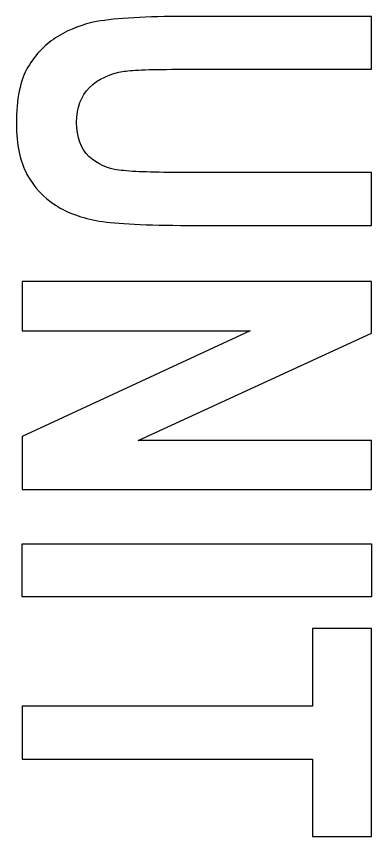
# Model space of a CAD drawing. Header units: centimetres. Extents: x -12.1 to 12.1, y -5 to 6.2.
# Drawn here: x -2.4178 to -2.255, y 4.2527 to 4.6282 of the extents above; entities that cross this region are included whole.
import ezdxf

# ---------------------------------------------------------------- set-up
doc = ezdxf.new("R2010")
doc.units = ezdxf.units.CM
doc.header["$MEASUREMENT"] = 0
doc.layers.add('Layer 1', color=7, linetype='Continuous')

msp = doc.modelspace()

# ---------------------------------------------------------------- linework, layer by layer
at = {"layer": 'Layer 1', "color": 250}
for points, knots in [([(-2.25502, 4.62822), (-2.25502, 4.62822), (-2.25502, 4.60402), (-2.25502, 4.60402), (-2.25502, 4.60402), (-2.25502, 4.60402), (-2.34174, 4.60402), (-2.34174, 4.60402), (-2.34174, 4.60402), (-2.35548, 4.60402), (-2.36439, 4.6037), (-2.3685, 4.60309), (-2.3685, 4.60309), (-2.37505, 4.60207), (-2.38029, 4.59959), (-2.38428, 4.59569), (-2.38428, 4.59569), (-2.38824, 4.59179), (-2.39022, 4.58646), (-2.39022, 4.5797), (-2.39022, 4.5797), (-2.39022, 4.57283), (-2.38836, 4.56765), (-2.3846, 4.56413), (-2.3846, 4.56413), (-2.38084, 4.56066), (-2.37624, 4.55856), (-2.3708, 4.55787), (-2.3708, 4.55787), (-2.36532, 4.55713), (-2.35624, 4.55679), (-2.3436, 4.55679), (-2.3436, 4.55679), (-2.3436, 4.55679), (-2.25502, 4.55679), (-2.25502, 4.55679), (-2.25502, 4.55679), (-2.25502, 4.55679), (-2.25502, 4.53256), (-2.25502, 4.53256), (-2.25502, 4.53256), (-2.25502, 4.53256), (-2.33912, 4.53256), (-2.33912, 4.53256), (-2.33912, 4.53256), (-2.35834, 4.53256), (-2.3719, 4.53323), (-2.37983, 4.53454), (-2.37983, 4.53454), (-2.38777, 4.53586), (-2.39447, 4.53824), (-2.39995, 4.54177), (-2.39995, 4.54177), (-2.40539, 4.54529), (-2.40976, 4.55), (-2.41297, 4.55589), (-2.41297, 4.55589), (-2.41619, 4.5618), (-2.41783, 4.56948), (-2.41783, 4.57895), (-2.41783, 4.57895), (-2.41783, 4.59042), (-2.41608, 4.5991), (-2.41255, 4.60501), (-2.41255, 4.60501), (-2.409, 4.61095), (-2.40443, 4.61564), (-2.39879, 4.61904), (-2.39879, 4.61904), (-2.39313, 4.62248), (-2.38722, 4.62475), (-2.38105, 4.62586), (-2.38105, 4.62586), (-2.37184, 4.62743), (-2.35834, 4.62822), (-2.34043, 4.62822), (-2.34043, 4.62822), (-2.34043, 4.62822), (-2.25502, 4.62822), (-2.25502, 4.62822)], [0, 0, 0, 0, 0.047619, 0.047619, 0.047619, 0.047619, 0.095238, 0.095238, 0.095238, 0.095238, 0.142857, 0.142857, 0.142857, 0.142857, 0.190476, 0.190476, 0.190476, 0.190476, 0.238095, 0.238095, 0.238095, 0.238095, 0.285714, 0.285714, 0.285714, 0.285714, 0.333333, 0.333333, 0.333333, 0.333333, 0.380952, 0.380952, 0.380952, 0.380952, 0.428571, 0.428571, 0.428571, 0.428571, 0.47619, 0.47619, 0.47619, 0.47619, 0.52381, 0.52381, 0.52381, 0.52381, 0.571429, 0.571429, 0.571429, 0.571429, 0.619048, 0.619048, 0.619048, 0.619048, 0.666667, 0.666667, 0.666667, 0.666667, 0.714286, 0.714286, 0.714286, 0.714286, 0.761905, 0.761905, 0.761905, 0.761905, 0.809524, 0.809524, 0.809524, 0.809524, 0.857143, 0.857143, 0.857143, 0.857143, 0.904762, 0.904762, 0.904762, 0.904762, 1, 1, 1, 1]), ([(-2.41512, 4.50679), (-2.41512, 4.50679), (-2.25502, 4.50679), (-2.25502, 4.50679), (-2.25502, 4.50679), (-2.25502, 4.50679), (-2.25502, 4.48324), (-2.25502, 4.48324), (-2.25502, 4.48324), (-2.25502, 4.48324), (-2.36195, 4.43414), (-2.36195, 4.43414), (-2.36195, 4.43414), (-2.36195, 4.43414), (-2.25502, 4.43414), (-2.25502, 4.43414), (-2.25502, 4.43414), (-2.25502, 4.43414), (-2.25502, 4.41163), (-2.25502, 4.41163), (-2.25502, 4.41163), (-2.25502, 4.41163), (-2.41512, 4.41163), (-2.41512, 4.41163), (-2.41512, 4.41163), (-2.41512, 4.41163), (-2.41512, 4.43595), (-2.41512, 4.43595), (-2.41512, 4.43595), (-2.41512, 4.43595), (-2.31073, 4.48431), (-2.31073, 4.48431), (-2.31073, 4.48431), (-2.31073, 4.48431), (-2.41512, 4.48431), (-2.41512, 4.48431), (-2.41512, 4.48431), (-2.41512, 4.48431), (-2.41512, 4.50679), (-2.41512, 4.50679)], [0, 0, 0, 0, 0.090909, 0.090909, 0.090909, 0.090909, 0.181818, 0.181818, 0.181818, 0.181818, 0.272727, 0.272727, 0.272727, 0.272727, 0.363636, 0.363636, 0.363636, 0.363636, 0.454545, 0.454545, 0.454545, 0.454545, 0.545455, 0.545455, 0.545455, 0.545455, 0.636364, 0.636364, 0.636364, 0.636364, 0.727273, 0.727273, 0.727273, 0.727273, 0.818182, 0.818182, 0.818182, 0.818182, 1, 1, 1, 1]), ([(-2.41512, 4.36253), (-2.41512, 4.36253), (-2.25502, 4.36253), (-2.25502, 4.36253), (-2.25502, 4.36253), (-2.25502, 4.36253), (-2.25502, 4.38674), (-2.25502, 4.38674), (-2.25502, 4.38674), (-2.25502, 4.38674), (-2.41512, 4.38674), (-2.41512, 4.38674), (-2.41512, 4.38674), (-2.41512, 4.38674), (-2.41512, 4.36253), (-2.41512, 4.36253)], [0, 0, 0, 0, 0.2, 0.2, 0.2, 0.2, 0.4, 0.4, 0.4, 0.4, 0.6, 0.6, 0.6, 0.6, 1, 1, 1, 1]), ([(-2.41512, 4.31245), (-2.41512, 4.31245), (-2.2821, 4.31245), (-2.2821, 4.31245), (-2.2821, 4.31245), (-2.2821, 4.31245), (-2.2821, 4.34807), (-2.2821, 4.34807), (-2.2821, 4.34807), (-2.2821, 4.34807), (-2.25502, 4.34807), (-2.25502, 4.34807), (-2.25502, 4.34807), (-2.25502, 4.34807), (-2.25502, 4.25273), (-2.25502, 4.25273), (-2.25502, 4.25273), (-2.25502, 4.25273), (-2.2821, 4.25273), (-2.2821, 4.25273), (-2.2821, 4.25273), (-2.2821, 4.25273), (-2.2821, 4.28822), (-2.2821, 4.28822), (-2.2821, 4.28822), (-2.2821, 4.28822), (-2.41512, 4.28822), (-2.41512, 4.28822), (-2.41512, 4.28822), (-2.41512, 4.28822), (-2.41512, 4.31245), (-2.41512, 4.31245)], [0, 0, 0, 0, 0.111111, 0.111111, 0.111111, 0.111111, 0.222222, 0.222222, 0.222222, 0.222222, 0.333333, 0.333333, 0.333333, 0.333333, 0.444444, 0.444444, 0.444444, 0.444444, 0.555556, 0.555556, 0.555556, 0.555556, 0.666667, 0.666667, 0.666667, 0.666667, 0.777778, 0.777778, 0.777778, 0.777778, 1, 1, 1, 1])]:
    msp.add_open_spline(points, degree=3, knots=knots, dxfattribs=at)

doc.saveas('drawing.dxf')
